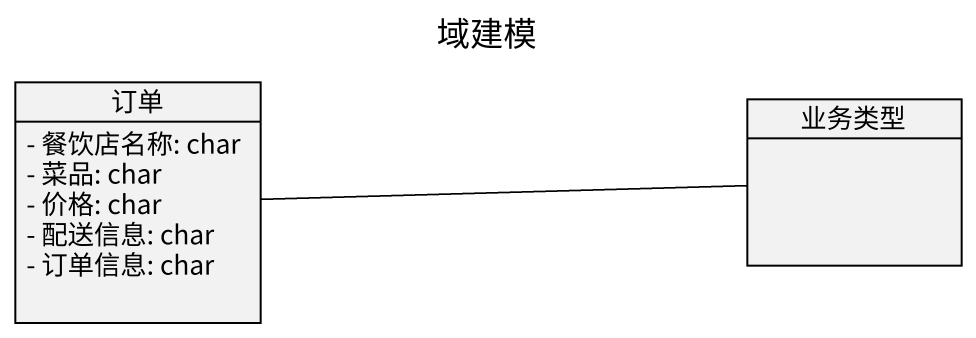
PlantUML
@startuml
title 域建模
hide circle
hide empty members
skinparam classAttributeIconSize 0
class 订单 {
  - 餐饮店名称: char
  - 菜品: char
  - 价格: char
  - 配送信息: char
  - 订单信息: char
}
class 业务类型
订单 -right- 业务类型
@enduml
